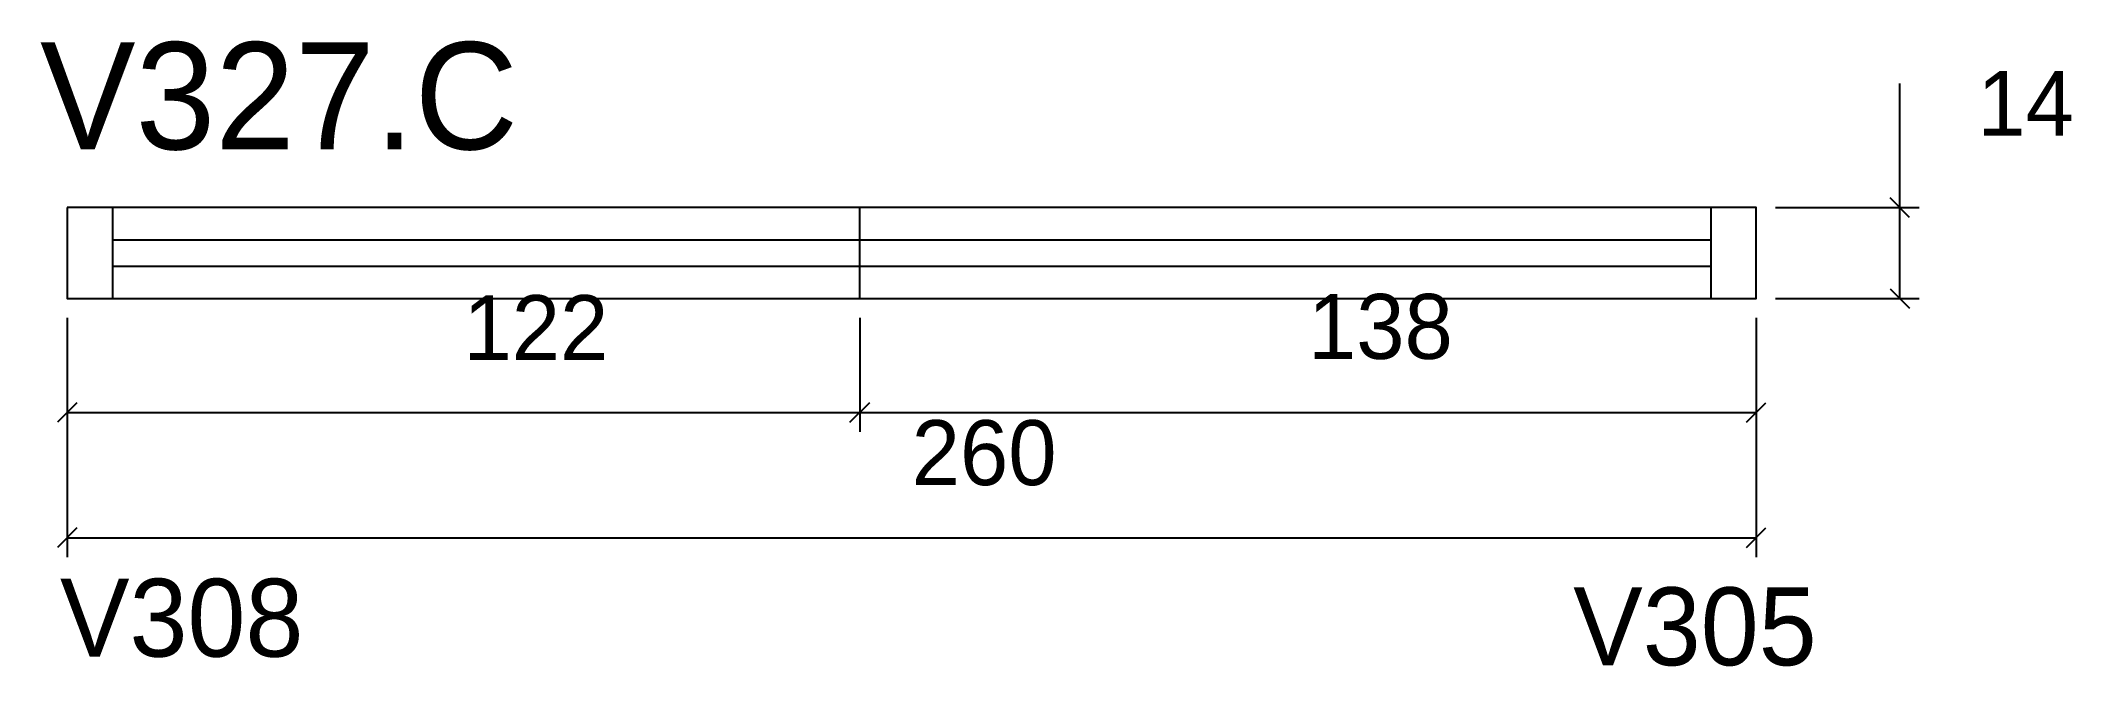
# Model space of a CAD drawing. Header units: metres. Extents: x 3980 to 4292, y -145 to -49.
import ezdxf

# ---------------------------------------------------------------- set-up
doc = ezdxf.new("R2010")
doc.units = ezdxf.units.M

msp = doc.modelspace()

# ---------------------------------------------------------------- linework, layer by layer
at = {"layer": 'COTA', "color": 4}
for p, q in [((4265.89, -74.33), (4265.89, -55.21)), ((4246.77, -74.33), (4268.89, -74.33)), ((4265.89, -88.33), (4265.89, -74.33)), ((4246.77, -88.33), (4268.89, -88.33)), ((3983.77, -91.33), (3983.77, -128.17)), ((4243.77, -91.33), (4243.77, -128.17)), ((3983.77, -125.17), (4243.77, -125.17))]:
    msp.add_line(p, q, dxfattribs=at)
at = {"layer": 'COTA'}
for p, q in [((4267.39, -75.83), (4264.39, -72.83)), ((4264.39, -86.83), (4267.39, -89.83)), ((3985.27, -123.67), (3982.27, -126.67)), ((4242.27, -126.67), (4245.27, -123.67))]:
    msp.add_line(p, q, dxfattribs=at)
at = {"layer": 'Painéis', "color": 200}
msp.add_line((4105.77, -88.33), (4105.77, -74.33), dxfattribs=at)
at = {"layer": 'Painéis', "color": 4}
for p, q in [((3983.77, -91.33), (3983.77, -108.88)), ((4105.77, -91.33), (4105.77, -108.88)), ((4105.77, -91.33), (4105.77, -108.88)), ((4243.77, -91.33), (4243.77, -108.88)), ((3983.77, -105.88), (4105.77, -105.88)), ((4105.77, -105.88), (4243.77, -105.88))]:
    msp.add_line(p, q, dxfattribs=at)
at = {"layer": 'Painéis'}
for p, q in [((3985.27, -104.38), (3982.27, -107.38)), ((4107.27, -104.38), (4104.27, -107.38)), ((4104.27, -107.38), (4107.27, -104.38)), ((4242.27, -107.38), (4245.27, -104.38))]:
    msp.add_line(p, q, dxfattribs=at)
at = {"layer": 'Painéis', "color": 200}
msp.add_lwpolyline([(3983.77, -74.33), (3983.77, -88.33), (4243.77, -88.33), (4243.77, -74.33), (3983.77, -74.33)], dxfattribs=at)
at = {"layer": 'SARR_2.2x7', "color": 40}
for p, q in [((3990.77, -74.33), (3990.77, -88.33)), ((4236.77, -74.33), (4236.77, -88.33))]:
    msp.add_line(p, q, dxfattribs=at)
at = {"layer": 'SARR_EDITAR', "color": 141}
for p, q in [((4236.77, -79.33), (3990.77, -79.33)), ((3990.77, -83.33), (4236.77, -83.33))]:
    msp.add_line(p, q, dxfattribs=at)

# ---------------------------------------------------------------- texts
at = {"layer": '5', "color": 5}
for s, p in [('V308', (3982.66, -143.49)), ('V305', (4215.61, -144.82))]:
    msp.add_text(s, height=12, dxfattribs=at).set_placement(p)
at = {"layer": 'COTA', "color": 240}
for s, p in [('14', (4277.82, -63.27)), ('260', (4113.77, -117.07))]:
    msp.add_text(s, height=10, dxfattribs=at).set_placement(p)
at = {"layer": 'NOMENCLATURA', "color": 7}
msp.add_text('V327.C', height=16.5, dxfattribs=at).set_placement((3979.58, -65.36))
at = {"layer": 'Painéis', "color": 240}
for s, p in [('138', (4174.77, -97.63)), ('122', (4044.77, -97.82))]:
    msp.add_text(s, height=10, dxfattribs=at).set_placement(p)

doc.saveas('drawing.dxf')
